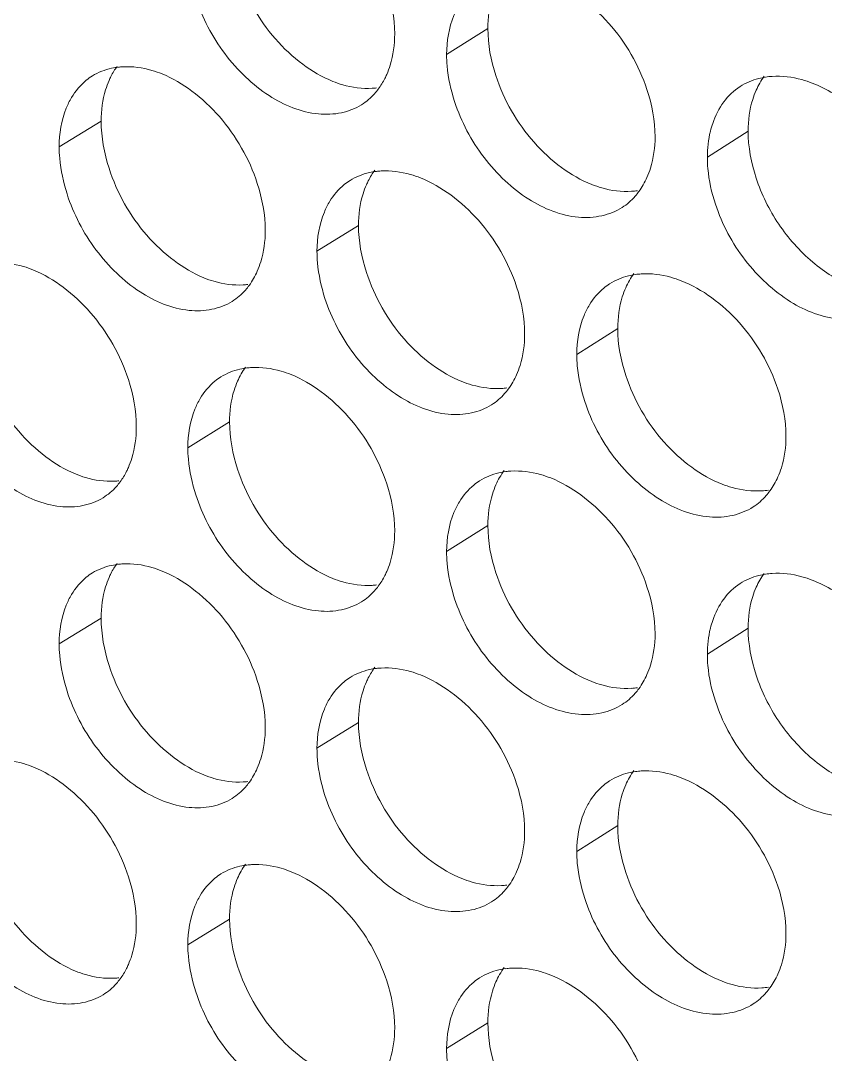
# Model space of a CAD drawing. Header units: millimetres. Extents: x 1177 to 4147, y 93 to 2194.
# Drawn here: x 2623.16 to 2635.9, y 717.55 to 733.92 of the extents above; entities that cross this region are included whole.
import ezdxf

# ---------------------------------------------------------------- set-up
doc = ezdxf.new("R2010")
doc.units = ezdxf.units.MM
doc.header["$LTSCALE"] = 0.1
doc.layers.get('0').update_dxf_attribs({"lineweight": 13})
doc.layers.add('标注', color=251, linetype='Continuous', lineweight=9)

# ---------------------------------------------------------------- blocks, each defined once
blk = doc.blocks.new('02')
for points, knots in [([(4627.348, 522.744), (4597.363, 531.299), (4553.55, 545.69), (4497.641, 568.487), (4458.71, 586.649), (4422.281, 606.068), (4388.51, 626.659), (4357.551, 648.334), (4338.416, 663.815), (4329.392, 671.722)], [0, 0, 0, 0, 0.278685, 0.411475, 0.539478, 0.662459, 0.780251, 0.892768, 1, 1, 1, 1]), ([(4626.906, 521.428), (4597.052, 529.945), (4553.424, 544.261), (4497.732, 566.923), (4458.929, 584.973), (4422.597, 604.269), (4388.892, 624.729), (4357.964, 646.263), (4338.829, 661.641), (4329.798, 669.496)], [0, 0, 0, 0, 0.278468, 0.411196, 0.539177, 0.662176, 0.780023, 0.892638, 1, 1, 1, 1]), ([(4628.518, 518.372), (4598.337, 526.935), (4554.235, 541.353), (4497.955, 564.22), (4458.766, 582.448), (4422.099, 601.945), (4388.114, 622.628), (4356.965, 644.402), (4337.717, 659.96), (4328.641, 667.907)], [0, 0, 0, 0, 0.278732, 0.411552, 0.539576, 0.662563, 0.780343, 0.892822, 1, 1, 1, 1]), ([(4328.202, 667.332), (4337.3, 659.316), (4356.601, 643.626), (4387.852, 621.677), (4421.956, 600.844), (4458.755, 581.215), (4498.091, 562.874), (4554.59, 539.876), (4598.873, 525.389), (4629.18, 516.79)], [0, 0, 0, 0, 0.107262, 0.219794, 0.337581, 0.460553, 0.588547, 0.721328, 1, 1, 1, 1])]:
    blk.add_open_spline(points, degree=3, knots=knots)
at = {"layer": '标注'}
for p, q in [((4527.071, 639.55), (4526.138, 638.963)), ((4518.32, 637.454), (4517.37, 636.874)), ((4518.32, 637.454), (4517.37, 636.874)), ((4532.96, 637.232), (4532.038, 636.64)), ((4524.143, 635.095), (4523.204, 634.51)), ((4524.143, 635.095), (4523.204, 634.51)), ((4530.01, 632.763), (4529.082, 632.173)), ((4530.01, 632.763), (4529.082, 632.173)), ((4521.226, 630.646), (4520.281, 630.064)), ((4527.071, 628.3), (4526.138, 627.713)), ((4518.32, 626.204), (4517.37, 625.624)), ((4532.96, 625.982), (4532.038, 625.39)), ((4524.143, 623.845), (4523.204, 623.26)), ((4530.01, 621.513), (4529.082, 620.923)), ((4521.226, 619.396), (4520.281, 618.814)), ((4527.071, 617.05), (4526.138, 616.463))]:
    blk.add_line(p, q, dxfattribs=at)
for centre, radius, start, end in [((4518.899, 637.016), 1.671, 93.1402, 96.3143), ((4518.899, 637.016), 1.671, 93.1402, 96.3143), ((4533.615, 636.753), 1.719, 93.732, 98.663), ((4524.353, 639.876), 1.681, 273.3584, 276.8634), ((4524.753, 634.635), 1.695, 93.382, 96.8256), ((4524.753, 634.635), 1.695, 93.382, 96.8256), ((4530.215, 637.561), 1.697, 273.5926, 278.0992), ((4530.65, 632.29), 1.711, 93.6161, 98.0527), ((4530.65, 632.29), 1.711, 93.6161, 98.0527), ((4521.439, 635.412), 1.666, 273.2354, 276.9082), ((4521.439, 635.412), 1.666, 273.2354, 276.9082), ((4521.82, 630.201), 1.68, 93.2591, 96.8777), ((4527.279, 633.09), 1.689, 273.4759, 277.4824), ((4527.279, 633.09), 1.689, 273.4759, 277.4824), ((4527.696, 627.834), 1.703, 93.4995, 97.4403), ((4518.536, 630.961), 1.657, 273.1165, 276.3409), ((4533.162, 630.789), 1.705, 273.7086, 278.7138), ((4533.162, 630.789), 1.705, 273.7086, 278.7138), ((4518.899, 625.766), 1.671, 93.1402, 96.3143), ((4533.615, 625.503), 1.719, 93.732, 98.663), ((4524.353, 628.626), 1.681, 273.3584, 276.8634), ((4524.753, 623.385), 1.695, 93.382, 96.8256), ((4530.215, 626.311), 1.697, 273.5926, 278.0992), ((4530.65, 621.04), 1.711, 93.6161, 98.0527), ((4521.439, 624.162), 1.666, 273.2354, 276.9082), ((4521.82, 618.951), 1.68, 93.2591, 96.8777), ((4527.279, 621.84), 1.689, 273.4759, 277.4824), ((4527.696, 616.584), 1.703, 93.4995, 97.4403), ((4518.536, 619.711), 1.657, 273.1165, 276.3409), ((4533.162, 619.539), 1.705, 273.7086, 278.7138)]:
    blk.add_arc(centre, radius, start, end, dxfattribs=at)
for points, knots in [([(4524.963, 639.431), (4524.963, 639.791), (4524.785, 640.73), (4524.159, 641.822), (4523.334, 642.591), (4522.86, 642.871), (4522.619, 642.968)], [0, 0, 0, 0, 0.243126, 0.633835, 0.824352, 1, 1, 1, 1]), ([(4521.226, 641.896), (4521.226, 641.536), (4521.402, 640.597), (4522.024, 639.504), (4522.845, 638.733), (4523.318, 638.453), (4523.559, 638.356)], [0, 0, 0, 0, 0.243429, 0.634245, 0.824571, 1, 1, 1, 1]), ([(4530.855, 637.103), (4530.855, 637.463), (4530.675, 638.402), (4530.044, 639.491), (4529.212, 640.255), (4528.736, 640.533), (4528.493, 640.629)], [0, 0, 0, 0, 0.242804, 0.633144, 0.823843, 1, 1, 1, 1]), ([(4527.253, 640.473), (4527.223, 640.404), (4527.113, 640.109), (4527.071, 639.79), (4527.071, 639.55)], [0, 0, 0, 0, 0.236551, 1, 1, 1, 1]), ([(4520.461, 640.247), (4520.608, 639.795), (4520.943, 639.149), (4521.57, 638.447), (4522.239, 637.908), (4523.008, 637.586), (4523.752, 637.616), (4524.075, 637.741), (4524.214, 637.827)], [0, 0, 0, 0, 0.284212, 0.425524, 0.560563, 0.797774, 0.901979, 1, 1, 1, 1]), ([(4526.427, 640.091), (4526.379, 640.013), (4526.203, 639.663), (4526.138, 639.263), (4526.138, 638.963)], [0, 0, 0, 0, 0.233654, 1, 1, 1, 1]), ([(4524.782, 638.51), (4524.812, 638.578), (4524.921, 638.873), (4524.963, 639.191), (4524.963, 639.431)], [0, 0, 0, 0, 0.236494, 1, 1, 1, 1]), ([(4527.071, 639.55), (4527.071, 639.19), (4527.249, 638.252), (4527.876, 637.16), (4528.704, 636.395), (4529.179, 636.117), (4529.422, 636.021)], [0, 0, 0, 0, 0.243106, 0.633556, 0.824063, 1, 1, 1, 1]), ([(4526.138, 638.963), (4526.138, 638.877), (4526.155, 638.516), (4526.234, 638.159), (4526.319, 637.897)], [0, 0, 0, 0, 0.239426, 1, 1, 1, 1]), ([(4518.684, 638.7), (4518.63, 638.625), (4518.565, 638.518), (4518.512, 638.405), (4518.499, 638.376)], [0, 0, 0, 0, 0.744038, 1, 1, 1, 1]), ([(4518.684, 638.7), (4518.63, 638.625), (4518.565, 638.518), (4518.512, 638.405), (4518.499, 638.376)], [0, 0, 0, 0, 0.744038, 1, 1, 1, 1]), ([(4519.698, 638.523), (4519.624, 638.553), (4519.338, 638.654), (4519.03, 638.697), (4518.807, 638.685)], [0, 0, 0, 0, 0.265596, 1, 1, 1, 1]), ([(4519.698, 638.523), (4519.624, 638.553), (4519.338, 638.654), (4519.03, 638.697), (4518.807, 638.685)], [0, 0, 0, 0, 0.265596, 1, 1, 1, 1]), ([(4518.122, 638.48), (4518.074, 638.45), (4517.887, 638.318), (4517.737, 638.137), (4517.649, 637.988)], [0, 0, 0, 0, 0.245477, 1, 1, 1, 1]), ([(4518.122, 638.48), (4518.074, 638.45), (4517.887, 638.318), (4517.737, 638.137), (4517.649, 637.988)], [0, 0, 0, 0, 0.245477, 1, 1, 1, 1]), ([(4518.715, 638.677), (4518.662, 638.671), (4518.455, 638.638), (4518.255, 638.561), (4518.122, 638.48)], [0, 0, 0, 0, 0.257038, 1, 1, 1, 1]), ([(4518.715, 638.677), (4518.662, 638.671), (4518.455, 638.638), (4518.255, 638.561), (4518.122, 638.48)], [0, 0, 0, 0, 0.257038, 1, 1, 1, 1]), ([(4522.034, 634.98), (4522.034, 635.341), (4521.856, 636.28), (4521.233, 637.373), (4520.411, 638.144), (4519.939, 638.425), (4519.698, 638.523)], [0, 0, 0, 0, 0.243289, 0.634182, 0.824608, 1, 1, 1, 1]), ([(4522.034, 634.98), (4522.034, 635.341), (4521.856, 636.28), (4521.233, 637.373), (4520.411, 638.144), (4519.939, 638.425), (4519.698, 638.523)], [0, 0, 0, 0, 0.243289, 0.634182, 0.824608, 1, 1, 1, 1]), ([(4524.591, 638.179), (4524.647, 638.255), (4524.714, 638.364), (4524.769, 638.48), (4524.782, 638.51)], [0, 0, 0, 0, 0.744156, 1, 1, 1, 1]), ([(4534.41, 638.317), (4534.334, 638.347), (4534.042, 638.444), (4533.729, 638.483), (4533.503, 638.468)], [0, 0, 0, 0, 0.264829, 1, 1, 1, 1]), ([(4518.499, 638.376), (4518.469, 638.308), (4518.361, 638.012), (4518.32, 637.694), (4518.32, 637.454)], [0, 0, 0, 0, 0.236109, 1, 1, 1, 1]), ([(4518.499, 638.376), (4518.469, 638.308), (4518.361, 638.012), (4518.32, 637.694), (4518.32, 637.454)], [0, 0, 0, 0, 0.236109, 1, 1, 1, 1]), ([(4523.559, 638.356), (4523.633, 638.326), (4523.92, 638.227), (4524.229, 638.185), (4524.452, 638.198)], [0, 0, 0, 0, 0.265204, 1, 1, 1, 1]), ([(4532.78, 638.24), (4532.637, 638.148), (4532.377, 637.897), (4532.218, 637.577), (4532.159, 637.405)], [0, 0, 0, 0, 0.484049, 1, 1, 1, 1]), ([(4533.356, 638.452), (4533.304, 638.444), (4533.102, 638.404), (4532.909, 638.322), (4532.78, 638.24)], [0, 0, 0, 0, 0.256287, 1, 1, 1, 1]), ([(4536.79, 634.802), (4536.79, 635.162), (4536.645, 635.91), (4536.137, 636.935), (4535.377, 637.783), (4534.741, 638.189), (4534.41, 638.317)], [0, 0, 0, 0, 0.242263, 0.502569, 0.761592, 1, 1, 1, 1]), ([(4517.649, 637.988), (4517.603, 637.911), (4517.433, 637.564), (4517.37, 637.17), (4517.37, 636.874)], [0, 0, 0, 0, 0.233202, 1, 1, 1, 1]), ([(4517.649, 637.988), (4517.603, 637.911), (4517.433, 637.564), (4517.37, 637.17), (4517.37, 636.874)], [0, 0, 0, 0, 0.233202, 1, 1, 1, 1]), ([(4524.214, 637.827), (4524.323, 637.895), (4524.456, 638.01), (4524.565, 638.144), (4524.591, 638.179)], [0, 0, 0, 0, 0.745099, 1, 1, 1, 1]), ([(4533.143, 638.155), (4533.113, 638.087), (4533.003, 637.791), (4532.96, 637.472), (4532.96, 637.232)], [0, 0, 0, 0, 0.236846, 1, 1, 1, 1]), ([(4526.319, 637.897), (4526.467, 637.445), (4526.807, 636.798), (4527.441, 636.099), (4528.118, 635.562), (4528.895, 635.246), (4529.645, 635.284), (4529.97, 635.413), (4530.11, 635.502)], [0, 0, 0, 0, 0.283418, 0.424493, 0.559431, 0.79692, 0.901513, 1, 1, 1, 1]), ([(4518.32, 637.454), (4518.32, 637.094), (4518.495, 636.155), (4519.114, 635.06), (4519.933, 634.288), (4520.403, 634.007), (4520.644, 633.909)], [0, 0, 0, 0, 0.243591, 0.634592, 0.824826, 1, 1, 1, 1]), ([(4518.32, 637.454), (4518.32, 637.094), (4518.495, 636.155), (4519.114, 635.06), (4519.933, 634.288), (4520.403, 634.007), (4520.644, 633.909)], [0, 0, 0, 0, 0.243591, 0.634592, 0.824826, 1, 1, 1, 1]), ([(4532.159, 637.405), (4532.139, 637.347), (4532.066, 637.098), (4532.038, 636.837), (4532.038, 636.64)], [0, 0, 0, 0, 0.239111, 1, 1, 1, 1]), ([(4530.672, 636.181), (4530.702, 636.249), (4530.812, 636.544), (4530.855, 636.863), (4530.855, 637.103)], [0, 0, 0, 0, 0.236789, 1, 1, 1, 1]), ([(4532.96, 637.232), (4532.96, 636.872), (4533.104, 636.124), (4533.608, 635.098), (4534.364, 634.248), (4534.999, 633.842), (4535.328, 633.714)], [0, 0, 0, 0, 0.242567, 0.503029, 0.761892, 1, 1, 1, 1]), ([(4517.37, 636.874), (4517.37, 636.787), (4517.387, 636.426), (4517.465, 636.069), (4517.549, 635.807)], [0, 0, 0, 0, 0.23931, 1, 1, 1, 1]), ([(4517.37, 636.874), (4517.37, 636.787), (4517.387, 636.426), (4517.465, 636.069), (4517.549, 635.807)], [0, 0, 0, 0, 0.23931, 1, 1, 1, 1]), ([(4532.038, 636.64), (4532.038, 636.554), (4532.055, 636.193), (4532.135, 635.836), (4532.221, 635.576)], [0, 0, 0, 0, 0.239506, 1, 1, 1, 1]), ([(4524.514, 636.347), (4524.458, 636.271), (4524.391, 636.162), (4524.337, 636.046), (4524.324, 636.017)], [0, 0, 0, 0, 0.744132, 1, 1, 1, 1]), ([(4524.514, 636.347), (4524.458, 636.271), (4524.391, 636.162), (4524.337, 636.046), (4524.324, 636.017)], [0, 0, 0, 0, 0.744132, 1, 1, 1, 1]), ([(4523.953, 636.113), (4523.907, 636.084), (4523.727, 635.956), (4523.581, 635.783), (4523.494, 635.641)], [0, 0, 0, 0, 0.245938, 1, 1, 1, 1]), ([(4523.953, 636.113), (4523.907, 636.084), (4523.727, 635.956), (4523.581, 635.783), (4523.494, 635.641)], [0, 0, 0, 0, 0.245938, 1, 1, 1, 1]), ([(4524.551, 636.318), (4524.497, 636.312), (4524.288, 636.276), (4524.086, 636.197), (4523.953, 636.113)], [0, 0, 0, 0, 0.256955, 1, 1, 1, 1]), ([(4524.551, 636.318), (4524.497, 636.312), (4524.288, 636.276), (4524.086, 636.197), (4523.953, 636.113)], [0, 0, 0, 0, 0.256955, 1, 1, 1, 1]), ([(4525.55, 636.17), (4525.475, 636.2), (4525.187, 636.299), (4524.876, 636.341), (4524.653, 636.327)], [0, 0, 0, 0, 0.265285, 1, 1, 1, 1]), ([(4525.55, 636.17), (4525.475, 636.2), (4525.187, 636.299), (4524.876, 636.341), (4524.653, 636.327)], [0, 0, 0, 0, 0.265285, 1, 1, 1, 1]), ([(4527.903, 632.638), (4527.903, 632.999), (4527.725, 633.938), (4527.096, 635.028), (4526.268, 635.795), (4525.793, 636.073), (4525.55, 636.17)], [0, 0, 0, 0, 0.242965, 0.633489, 0.824097, 1, 1, 1, 1]), ([(4527.903, 632.638), (4527.903, 632.999), (4527.725, 633.938), (4527.096, 635.028), (4526.268, 635.795), (4525.793, 636.073), (4525.55, 636.17)], [0, 0, 0, 0, 0.242965, 0.633489, 0.824097, 1, 1, 1, 1]), ([(4524.324, 636.017), (4524.294, 635.949), (4524.185, 635.653), (4524.143, 635.335), (4524.143, 635.095)], [0, 0, 0, 0, 0.236404, 1, 1, 1, 1]), ([(4524.324, 636.017), (4524.294, 635.949), (4524.185, 635.653), (4524.143, 635.335), (4524.143, 635.095)], [0, 0, 0, 0, 0.236404, 1, 1, 1, 1]), ([(4529.422, 636.021), (4529.497, 635.992), (4529.786, 635.893), (4530.097, 635.853), (4530.321, 635.868)], [0, 0, 0, 0, 0.264899, 1, 1, 1, 1]), ([(4517.549, 635.807), (4517.695, 635.356), (4518.028, 634.71), (4518.651, 634.007), (4519.316, 633.466), (4520.081, 633.141), (4520.822, 633.167), (4521.144, 633.29), (4521.283, 633.376)], [0, 0, 0, 0, 0.284613, 0.426043, 0.561135, 0.798206, 0.902216, 1, 1, 1, 1]), ([(4517.549, 635.807), (4517.695, 635.356), (4518.028, 634.71), (4518.651, 634.007), (4519.316, 633.466), (4520.081, 633.141), (4520.822, 633.167), (4521.144, 633.29), (4521.283, 633.376)], [0, 0, 0, 0, 0.284613, 0.426043, 0.561135, 0.798206, 0.902216, 1, 1, 1, 1]), ([(4530.11, 635.502), (4530.219, 635.571), (4530.353, 635.688), (4530.461, 635.824), (4530.488, 635.86)], [0, 0, 0, 0, 0.745196, 1, 1, 1, 1]), ([(4523.494, 635.641), (4523.447, 635.563), (4523.27, 635.212), (4523.204, 634.81), (4523.204, 634.51)], [0, 0, 0, 0, 0.233396, 1, 1, 1, 1]), ([(4523.494, 635.641), (4523.447, 635.563), (4523.27, 635.212), (4523.204, 634.81), (4523.204, 634.51)], [0, 0, 0, 0, 0.233396, 1, 1, 1, 1]), ([(4532.221, 635.576), (4532.37, 635.122), (4532.714, 634.474), (4533.356, 633.777), (4534.041, 633.243), (4534.827, 632.934), (4535.582, 632.98), (4535.909, 633.113), (4536.049, 633.204)], [0, 0, 0, 0, 0.282632, 0.423473, 0.558313, 0.796079, 0.901055, 1, 1, 1, 1]), ([(4521.853, 634.06), (4521.883, 634.128), (4521.992, 634.423), (4522.034, 634.741), (4522.034, 634.98)], [0, 0, 0, 0, 0.236346, 1, 1, 1, 1]), ([(4521.853, 634.06), (4521.883, 634.128), (4521.992, 634.423), (4522.034, 634.741), (4522.034, 634.98)], [0, 0, 0, 0, 0.236346, 1, 1, 1, 1]), ([(4524.143, 635.095), (4524.143, 634.734), (4524.32, 633.796), (4524.944, 632.704), (4525.769, 631.936), (4526.243, 631.657), (4526.485, 631.56)], [0, 0, 0, 0, 0.243267, 0.6339, 0.824316, 1, 1, 1, 1]), ([(4524.143, 635.095), (4524.143, 634.734), (4524.32, 633.796), (4524.944, 632.704), (4525.769, 631.936), (4526.243, 631.657), (4526.485, 631.56)], [0, 0, 0, 0, 0.243267, 0.6339, 0.824316, 1, 1, 1, 1]), ([(4523.204, 634.51), (4523.204, 634.423), (4523.221, 634.062), (4523.3, 633.705), (4523.385, 633.444)], [0, 0, 0, 0, 0.239387, 1, 1, 1, 1]), ([(4523.204, 634.51), (4523.204, 634.423), (4523.221, 634.062), (4523.3, 633.705), (4523.385, 633.444)], [0, 0, 0, 0, 0.239387, 1, 1, 1, 1]), ([(4516.789, 634.085), (4516.715, 634.115), (4516.43, 634.216), (4516.123, 634.26), (4515.901, 634.249)], [0, 0, 0, 0, 0.265755, 1, 1, 1, 1]), ([(4519.116, 630.537), (4519.116, 630.898), (4518.939, 631.837), (4518.318, 632.931), (4517.499, 633.704), (4517.029, 633.987), (4516.789, 634.085)], [0, 0, 0, 0, 0.243452, 0.63453, 0.824864, 1, 1, 1, 1]), ([(4531.446, 633.844), (4531.37, 633.874), (4531.079, 633.972), (4530.767, 634.012), (4530.542, 633.998)], [0, 0, 0, 0, 0.264979, 1, 1, 1, 1]), ([(4531.446, 633.844), (4531.37, 633.874), (4531.079, 633.972), (4530.767, 634.012), (4530.542, 633.998)], [0, 0, 0, 0, 0.264979, 1, 1, 1, 1]), ([(4520.644, 633.909), (4520.718, 633.879), (4521.004, 633.779), (4521.311, 633.736), (4521.533, 633.749)], [0, 0, 0, 0, 0.265359, 1, 1, 1, 1]), ([(4520.644, 633.909), (4520.718, 633.879), (4521.004, 633.779), (4521.311, 633.736), (4521.533, 633.749)], [0, 0, 0, 0, 0.265359, 1, 1, 1, 1]), ([(4529.827, 633.774), (4529.781, 633.745), (4529.602, 633.615), (4529.457, 633.441), (4529.37, 633.298)], [0, 0, 0, 0, 0.246085, 1, 1, 1, 1]), ([(4529.827, 633.774), (4529.781, 633.745), (4529.602, 633.615), (4529.457, 633.441), (4529.37, 633.298)], [0, 0, 0, 0, 0.246085, 1, 1, 1, 1]), ([(4530.41, 633.984), (4530.357, 633.977), (4530.153, 633.938), (4529.957, 633.857), (4529.827, 633.774)], [0, 0, 0, 0, 0.256503, 1, 1, 1, 1]), ([(4530.41, 633.984), (4530.357, 633.977), (4530.153, 633.938), (4529.957, 633.857), (4529.827, 633.774)], [0, 0, 0, 0, 0.256503, 1, 1, 1, 1]), ([(4533.817, 630.324), (4533.817, 630.684), (4533.637, 631.623), (4533.002, 632.711), (4532.168, 633.473), (4531.69, 633.749), (4531.446, 633.844)], [0, 0, 0, 0, 0.242644, 0.632801, 0.82359, 1, 1, 1, 1]), ([(4533.817, 630.324), (4533.817, 630.684), (4533.637, 631.623), (4533.002, 632.711), (4532.168, 633.473), (4531.69, 633.749), (4531.446, 633.844)], [0, 0, 0, 0, 0.242644, 0.632801, 0.82359, 1, 1, 1, 1]), ([(4521.283, 633.376), (4521.395, 633.445), (4521.532, 633.563), (4521.643, 633.701), (4521.669, 633.738)], [0, 0, 0, 0, 0.744745, 1, 1, 1, 1]), ([(4521.283, 633.376), (4521.395, 633.445), (4521.532, 633.563), (4521.643, 633.701), (4521.669, 633.738)], [0, 0, 0, 0, 0.744745, 1, 1, 1, 1]), ([(4530.192, 633.685), (4530.162, 633.617), (4530.052, 633.322), (4530.01, 633.003), (4530.01, 632.763)], [0, 0, 0, 0, 0.236699, 1, 1, 1, 1]), ([(4530.192, 633.685), (4530.162, 633.617), (4530.052, 633.322), (4530.01, 633.003), (4530.01, 632.763)], [0, 0, 0, 0, 0.236699, 1, 1, 1, 1]), ([(4523.385, 633.444), (4523.532, 632.991), (4523.869, 632.345), (4524.5, 631.645), (4525.173, 631.107), (4525.946, 630.787), (4526.693, 630.821), (4527.017, 630.948), (4527.156, 631.036)], [0, 0, 0, 0, 0.283814, 0.425007, 0.559995, 0.797345, 0.901745, 1, 1, 1, 1]), ([(4523.385, 633.444), (4523.532, 632.991), (4523.869, 632.345), (4524.5, 631.645), (4525.173, 631.107), (4525.946, 630.787), (4526.693, 630.821), (4527.017, 630.948), (4527.156, 631.036)], [0, 0, 0, 0, 0.283814, 0.425007, 0.559995, 0.797345, 0.901745, 1, 1, 1, 1]), ([(4529.37, 633.298), (4529.323, 633.221), (4529.148, 632.871), (4529.082, 632.472), (4529.082, 632.173)], [0, 0, 0, 0, 0.23391, 1, 1, 1, 1]), ([(4529.37, 633.298), (4529.323, 633.221), (4529.148, 632.871), (4529.082, 632.472), (4529.082, 632.173)], [0, 0, 0, 0, 0.23391, 1, 1, 1, 1]), ([(4515.425, 633.02), (4515.425, 632.659), (4515.6, 631.72), (4516.216, 630.624), (4517.032, 629.85), (4517.5, 629.567), (4517.74, 629.469)], [0, 0, 0, 0, 0.243755, 0.63494, 0.825083, 1, 1, 1, 1]), ([(4527.721, 631.717), (4527.752, 631.785), (4527.861, 632.08), (4527.903, 632.398), (4527.903, 632.638)], [0, 0, 0, 0, 0.236641, 1, 1, 1, 1]), ([(4527.721, 631.717), (4527.752, 631.785), (4527.861, 632.08), (4527.903, 632.398), (4527.903, 632.638)], [0, 0, 0, 0, 0.236641, 1, 1, 1, 1]), ([(4530.01, 632.763), (4530.01, 632.402), (4530.189, 631.464), (4530.818, 630.374), (4531.649, 629.611), (4532.126, 629.334), (4532.37, 629.239)], [0, 0, 0, 0, 0.242946, 0.633213, 0.82381, 1, 1, 1, 1]), ([(4530.01, 632.763), (4530.01, 632.402), (4530.189, 631.464), (4530.818, 630.374), (4531.649, 629.611), (4532.126, 629.334), (4532.37, 629.239)], [0, 0, 0, 0, 0.242946, 0.633213, 0.82381, 1, 1, 1, 1]), ([(4529.082, 632.173), (4529.082, 632.087), (4529.1, 631.726), (4529.179, 631.369), (4529.265, 631.108)], [0, 0, 0, 0, 0.239466, 1, 1, 1, 1]), ([(4529.082, 632.173), (4529.082, 632.087), (4529.1, 631.726), (4529.179, 631.369), (4529.265, 631.108)], [0, 0, 0, 0, 0.239466, 1, 1, 1, 1]), ([(4521.032, 631.668), (4520.984, 631.639), (4520.798, 631.506), (4520.648, 631.325), (4520.56, 631.177)], [0, 0, 0, 0, 0.245581, 1, 1, 1, 1]), ([(4521.619, 631.868), (4521.566, 631.862), (4521.361, 631.827), (4521.163, 631.749), (4521.032, 631.668)], [0, 0, 0, 0, 0.256832, 1, 1, 1, 1]), ([(4522.619, 631.718), (4522.544, 631.748), (4522.257, 631.848), (4521.947, 631.89), (4521.724, 631.878)], [0, 0, 0, 0, 0.26544, 1, 1, 1, 1]), ([(4524.963, 628.181), (4524.963, 628.541), (4524.785, 629.48), (4524.159, 630.572), (4523.334, 631.341), (4522.86, 631.621), (4522.619, 631.718)], [0, 0, 0, 0, 0.243126, 0.633835, 0.824352, 1, 1, 1, 1]), ([(4521.406, 631.568), (4521.376, 631.5), (4521.267, 631.204), (4521.226, 630.886), (4521.226, 630.646)], [0, 0, 0, 0, 0.236256, 1, 1, 1, 1]), ([(4526.485, 631.56), (4526.56, 631.531), (4526.848, 631.432), (4527.158, 631.391), (4527.381, 631.404)], [0, 0, 0, 0, 0.265051, 1, 1, 1, 1]), ([(4526.485, 631.56), (4526.56, 631.531), (4526.848, 631.432), (4527.158, 631.391), (4527.381, 631.404)], [0, 0, 0, 0, 0.265051, 1, 1, 1, 1]), ([(4514.648, 631.374), (4514.793, 630.923), (4515.124, 630.277), (4515.744, 629.574), (4516.404, 629.032), (4517.165, 628.703), (4517.903, 628.725), (4518.224, 628.846), (4518.362, 628.931)], [0, 0, 0, 0, 0.285015, 0.426566, 0.56171, 0.798641, 0.902454, 1, 1, 1, 1]), ([(4527.156, 631.036), (4527.265, 631.105), (4527.399, 631.22), (4527.507, 631.355), (4527.534, 631.391)], [0, 0, 0, 0, 0.745148, 1, 1, 1, 1]), ([(4527.156, 631.036), (4527.265, 631.105), (4527.399, 631.22), (4527.507, 631.355), (4527.534, 631.391)], [0, 0, 0, 0, 0.745148, 1, 1, 1, 1]), ([(4520.56, 631.177), (4520.514, 631.099), (4520.344, 630.752), (4520.281, 630.359), (4520.281, 630.064)], [0, 0, 0, 0, 0.233434, 1, 1, 1, 1]), ([(4529.265, 631.108), (4529.413, 630.655), (4529.755, 630.008), (4530.393, 629.309), (4531.074, 628.774), (4531.856, 628.461), (4532.608, 628.503), (4532.934, 628.634), (4533.074, 628.724)], [0, 0, 0, 0, 0.283024, 0.423982, 0.55887, 0.796498, 0.901283, 1, 1, 1, 1]), ([(4529.265, 631.108), (4529.413, 630.655), (4529.755, 630.008), (4530.393, 629.309), (4531.074, 628.774), (4531.856, 628.461), (4532.608, 628.503), (4532.934, 628.634), (4533.074, 628.724)], [0, 0, 0, 0, 0.283024, 0.423982, 0.55887, 0.796498, 0.901283, 1, 1, 1, 1]), ([(4518.936, 629.616), (4518.965, 629.684), (4519.074, 629.979), (4519.116, 630.297), (4519.116, 630.537)], [0, 0, 0, 0, 0.236199, 1, 1, 1, 1]), ([(4521.226, 630.646), (4521.226, 630.286), (4521.402, 629.347), (4522.024, 628.254), (4522.845, 627.483), (4523.318, 627.203), (4523.559, 627.106)], [0, 0, 0, 0, 0.243429, 0.634245, 0.824571, 1, 1, 1, 1]), ([(4533.633, 629.401), (4533.664, 629.47), (4533.774, 629.765), (4533.817, 630.084), (4533.817, 630.324)], [0, 0, 0, 0, 0.236936, 1, 1, 1, 1]), ([(4533.633, 629.401), (4533.664, 629.47), (4533.774, 629.765), (4533.817, 630.084), (4533.817, 630.324)], [0, 0, 0, 0, 0.236936, 1, 1, 1, 1]), ([(4520.281, 630.064), (4520.281, 629.977), (4520.299, 629.616), (4520.377, 629.259), (4520.461, 628.997)], [0, 0, 0, 0, 0.239348, 1, 1, 1, 1]), ([(4518.75, 629.291), (4518.805, 629.366), (4518.87, 629.474), (4518.923, 629.587), (4518.936, 629.616)], [0, 0, 0, 0, 0.744058, 1, 1, 1, 1]), ([(4517.74, 629.469), (4517.814, 629.438), (4518.098, 629.338), (4518.405, 629.294), (4518.626, 629.307)], [0, 0, 0, 0, 0.265516, 1, 1, 1, 1]), ([(4527.475, 629.523), (4527.422, 629.516), (4527.215, 629.479), (4527.016, 629.398), (4526.884, 629.315)], [0, 0, 0, 0, 0.256726, 1, 1, 1, 1]), ([(4528.493, 629.379), (4528.417, 629.409), (4528.127, 629.507), (4527.816, 629.548), (4527.592, 629.534)], [0, 0, 0, 0, 0.265131, 1, 1, 1, 1]), ([(4530.855, 625.853), (4530.855, 626.213), (4530.675, 627.152), (4530.044, 628.241), (4529.212, 629.005), (4528.736, 629.283), (4528.493, 629.379)], [0, 0, 0, 0, 0.242804, 0.633144, 0.823843, 1, 1, 1, 1]), ([(4518.362, 628.931), (4518.475, 629), (4518.612, 629.117), (4518.723, 629.255), (4518.75, 629.291)], [0, 0, 0, 0, 0.744664, 1, 1, 1, 1]), ([(4526.884, 629.315), (4526.838, 629.286), (4526.659, 629.157), (4526.513, 628.983), (4526.427, 628.841)], [0, 0, 0, 0, 0.246012, 1, 1, 1, 1]), ([(4527.253, 629.223), (4527.223, 629.154), (4527.113, 628.859), (4527.071, 628.54), (4527.071, 628.3)], [0, 0, 0, 0, 0.236551, 1, 1, 1, 1]), ([(4532.37, 629.239), (4532.445, 629.21), (4532.736, 629.112), (4533.048, 629.073), (4533.272, 629.088)], [0, 0, 0, 0, 0.264749, 1, 1, 1, 1]), ([(4532.37, 629.239), (4532.445, 629.21), (4532.736, 629.112), (4533.048, 629.073), (4533.272, 629.088)], [0, 0, 0, 0, 0.264749, 1, 1, 1, 1]), ([(4520.461, 628.997), (4520.608, 628.545), (4520.943, 627.899), (4521.57, 627.197), (4522.239, 626.658), (4523.008, 626.336), (4523.752, 626.366), (4524.075, 626.491), (4524.214, 626.577)], [0, 0, 0, 0, 0.284212, 0.425524, 0.560563, 0.797774, 0.901979, 1, 1, 1, 1]), ([(4533.074, 628.724), (4533.184, 628.795), (4533.317, 628.913), (4533.426, 629.05), (4533.452, 629.086)], [0, 0, 0, 0, 0.745243, 1, 1, 1, 1]), ([(4533.074, 628.724), (4533.184, 628.795), (4533.317, 628.913), (4533.426, 629.05), (4533.452, 629.086)], [0, 0, 0, 0, 0.745243, 1, 1, 1, 1]), ([(4526.427, 628.841), (4526.379, 628.763), (4526.203, 628.413), (4526.138, 628.013), (4526.138, 627.713)], [0, 0, 0, 0, 0.233654, 1, 1, 1, 1]), ([(4524.782, 627.26), (4524.812, 627.328), (4524.921, 627.623), (4524.963, 627.941), (4524.963, 628.181)], [0, 0, 0, 0, 0.236494, 1, 1, 1, 1]), ([(4527.071, 628.3), (4527.071, 627.94), (4527.249, 627.002), (4527.876, 625.91), (4528.704, 625.145), (4529.179, 624.867), (4529.422, 624.771)], [0, 0, 0, 0, 0.243106, 0.633556, 0.824063, 1, 1, 1, 1]), ([(4526.138, 627.713), (4526.138, 627.627), (4526.155, 627.266), (4526.234, 626.909), (4526.319, 626.647)], [0, 0, 0, 0, 0.239426, 1, 1, 1, 1]), ([(4518.122, 627.23), (4518.074, 627.2), (4517.887, 627.068), (4517.737, 626.887), (4517.649, 626.738)], [0, 0, 0, 0, 0.245477, 1, 1, 1, 1]), ([(4518.715, 627.427), (4518.662, 627.421), (4518.455, 627.388), (4518.255, 627.311), (4518.122, 627.23)], [0, 0, 0, 0, 0.257038, 1, 1, 1, 1]), ([(4518.684, 627.45), (4518.63, 627.375), (4518.565, 627.268), (4518.512, 627.155), (4518.499, 627.126)], [0, 0, 0, 0, 0.744038, 1, 1, 1, 1]), ([(4519.698, 627.273), (4519.624, 627.303), (4519.338, 627.404), (4519.03, 627.447), (4518.807, 627.435)], [0, 0, 0, 0, 0.265596, 1, 1, 1, 1]), ([(4522.034, 623.73), (4522.034, 624.091), (4521.856, 625.03), (4521.233, 626.123), (4520.411, 626.894), (4519.939, 627.175), (4519.698, 627.273)], [0, 0, 0, 0, 0.243289, 0.634182, 0.824608, 1, 1, 1, 1]), ([(4524.591, 626.929), (4524.647, 627.005), (4524.714, 627.114), (4524.769, 627.23), (4524.782, 627.26)], [0, 0, 0, 0, 0.744156, 1, 1, 1, 1]), ([(4534.41, 627.067), (4534.334, 627.097), (4534.042, 627.194), (4533.729, 627.233), (4533.503, 627.218)], [0, 0, 0, 0, 0.264829, 1, 1, 1, 1]), ([(4518.499, 627.126), (4518.469, 627.058), (4518.361, 626.762), (4518.32, 626.444), (4518.32, 626.204)], [0, 0, 0, 0, 0.236109, 1, 1, 1, 1]), ([(4523.559, 627.106), (4523.633, 627.076), (4523.92, 626.977), (4524.229, 626.935), (4524.452, 626.948)], [0, 0, 0, 0, 0.265204, 1, 1, 1, 1]), ([(4532.78, 626.99), (4532.637, 626.898), (4532.377, 626.647), (4532.218, 626.327), (4532.159, 626.155)], [0, 0, 0, 0, 0.484049, 1, 1, 1, 1]), ([(4533.356, 627.202), (4533.304, 627.194), (4533.102, 627.154), (4532.909, 627.072), (4532.78, 626.99)], [0, 0, 0, 0, 0.256287, 1, 1, 1, 1]), ([(4536.79, 623.552), (4536.79, 623.912), (4536.645, 624.66), (4536.137, 625.685), (4535.377, 626.533), (4534.741, 626.939), (4534.41, 627.067)], [0, 0, 0, 0, 0.242263, 0.502569, 0.761592, 1, 1, 1, 1]), ([(4524.214, 626.577), (4524.323, 626.645), (4524.456, 626.76), (4524.565, 626.894), (4524.591, 626.929)], [0, 0, 0, 0, 0.745099, 1, 1, 1, 1]), ([(4533.143, 626.905), (4533.113, 626.837), (4533.003, 626.541), (4532.96, 626.222), (4532.96, 625.982)], [0, 0, 0, 0, 0.236846, 1, 1, 1, 1]), ([(4517.649, 626.738), (4517.603, 626.661), (4517.433, 626.314), (4517.37, 625.92), (4517.37, 625.624)], [0, 0, 0, 0, 0.233202, 1, 1, 1, 1]), ([(4526.319, 626.647), (4526.467, 626.195), (4526.807, 625.548), (4527.441, 624.849), (4528.118, 624.312), (4528.895, 623.996), (4529.645, 624.034), (4529.97, 624.163), (4530.11, 624.252)], [0, 0, 0, 0, 0.283418, 0.424493, 0.559431, 0.79692, 0.901513, 1, 1, 1, 1]), ([(4518.32, 626.204), (4518.32, 625.844), (4518.495, 624.905), (4519.114, 623.81), (4519.933, 623.038), (4520.403, 622.757), (4520.644, 622.659)], [0, 0, 0, 0, 0.243591, 0.634592, 0.824826, 1, 1, 1, 1]), ([(4532.159, 626.155), (4532.139, 626.097), (4532.066, 625.848), (4532.038, 625.587), (4532.038, 625.39)], [0, 0, 0, 0, 0.239111, 1, 1, 1, 1]), ([(4530.672, 624.931), (4530.702, 624.999), (4530.812, 625.294), (4530.855, 625.613), (4530.855, 625.853)], [0, 0, 0, 0, 0.236789, 1, 1, 1, 1]), ([(4532.96, 625.982), (4532.96, 625.622), (4533.104, 624.874), (4533.608, 623.848), (4534.364, 622.998), (4534.999, 622.592), (4535.328, 622.464)], [0, 0, 0, 0, 0.242567, 0.503029, 0.761892, 1, 1, 1, 1]), ([(4517.37, 625.624), (4517.37, 625.537), (4517.387, 625.176), (4517.465, 624.819), (4517.549, 624.557)], [0, 0, 0, 0, 0.23931, 1, 1, 1, 1]), ([(4532.038, 625.39), (4532.038, 625.304), (4532.055, 624.943), (4532.135, 624.586), (4532.221, 624.326)], [0, 0, 0, 0, 0.239506, 1, 1, 1, 1]), ([(4524.551, 625.068), (4524.497, 625.062), (4524.288, 625.026), (4524.086, 624.947), (4523.953, 624.863)], [0, 0, 0, 0, 0.256955, 1, 1, 1, 1]), ([(4524.514, 625.097), (4524.458, 625.021), (4524.391, 624.912), (4524.337, 624.796), (4524.324, 624.767)], [0, 0, 0, 0, 0.744132, 1, 1, 1, 1]), ([(4525.55, 624.92), (4525.475, 624.95), (4525.187, 625.049), (4524.876, 625.091), (4524.653, 625.077)], [0, 0, 0, 0, 0.265285, 1, 1, 1, 1]), ([(4527.903, 621.388), (4527.903, 621.749), (4527.725, 622.688), (4527.096, 623.778), (4526.268, 624.545), (4525.793, 624.823), (4525.55, 624.92)], [0, 0, 0, 0, 0.242965, 0.633489, 0.824097, 1, 1, 1, 1]), ([(4523.953, 624.863), (4523.907, 624.834), (4523.727, 624.706), (4523.581, 624.533), (4523.494, 624.391)], [0, 0, 0, 0, 0.245938, 1, 1, 1, 1]), ([(4524.324, 624.767), (4524.294, 624.699), (4524.185, 624.403), (4524.143, 624.085), (4524.143, 623.845)], [0, 0, 0, 0, 0.236404, 1, 1, 1, 1]), ([(4529.422, 624.771), (4529.497, 624.742), (4529.786, 624.643), (4530.097, 624.603), (4530.321, 624.618)], [0, 0, 0, 0, 0.264899, 1, 1, 1, 1]), ([(4517.549, 624.557), (4517.695, 624.106), (4518.028, 623.46), (4518.651, 622.757), (4519.316, 622.216), (4520.081, 621.891), (4520.822, 621.917), (4521.144, 622.04), (4521.283, 622.126)], [0, 0, 0, 0, 0.284613, 0.426043, 0.561135, 0.798206, 0.902216, 1, 1, 1, 1]), ([(4530.11, 624.252), (4530.219, 624.321), (4530.353, 624.438), (4530.461, 624.574), (4530.488, 624.61)], [0, 0, 0, 0, 0.745196, 1, 1, 1, 1]), ([(4523.494, 624.391), (4523.447, 624.313), (4523.27, 623.962), (4523.204, 623.56), (4523.204, 623.26)], [0, 0, 0, 0, 0.233396, 1, 1, 1, 1]), ([(4532.221, 624.326), (4532.37, 623.872), (4532.714, 623.224), (4533.356, 622.527), (4534.041, 621.993), (4534.827, 621.684), (4535.582, 621.73), (4535.909, 621.863), (4536.049, 621.954)], [0, 0, 0, 0, 0.282632, 0.423473, 0.558313, 0.796079, 0.901055, 1, 1, 1, 1]), ([(4521.853, 622.81), (4521.883, 622.878), (4521.992, 623.173), (4522.034, 623.491), (4522.034, 623.73)], [0, 0, 0, 0, 0.236346, 1, 1, 1, 1]), ([(4524.143, 623.845), (4524.143, 623.484), (4524.32, 622.546), (4524.944, 621.454), (4525.769, 620.686), (4526.243, 620.407), (4526.485, 620.31)], [0, 0, 0, 0, 0.243267, 0.6339, 0.824316, 1, 1, 1, 1]), ([(4523.204, 623.26), (4523.204, 623.173), (4523.221, 622.812), (4523.3, 622.455), (4523.385, 622.194)], [0, 0, 0, 0, 0.239387, 1, 1, 1, 1]), ([(4516.789, 622.835), (4516.715, 622.865), (4516.43, 622.966), (4516.123, 623.01), (4515.901, 622.999)], [0, 0, 0, 0, 0.265755, 1, 1, 1, 1]), ([(4519.116, 619.287), (4519.116, 619.648), (4518.939, 620.587), (4518.318, 621.681), (4517.499, 622.454), (4517.029, 622.737), (4516.789, 622.835)], [0, 0, 0, 0, 0.243452, 0.63453, 0.824864, 1, 1, 1, 1]), ([(4520.644, 622.659), (4520.718, 622.629), (4521.004, 622.529), (4521.311, 622.486), (4521.533, 622.499)], [0, 0, 0, 0, 0.265359, 1, 1, 1, 1]), ([(4530.41, 622.734), (4530.357, 622.727), (4530.153, 622.688), (4529.957, 622.607), (4529.827, 622.524)], [0, 0, 0, 0, 0.256503, 1, 1, 1, 1]), ([(4531.446, 622.594), (4531.37, 622.624), (4531.079, 622.722), (4530.767, 622.762), (4530.542, 622.748)], [0, 0, 0, 0, 0.264979, 1, 1, 1, 1]), ([(4533.817, 619.074), (4533.817, 619.434), (4533.637, 620.373), (4533.002, 621.461), (4532.168, 622.223), (4531.69, 622.499), (4531.446, 622.594)], [0, 0, 0, 0, 0.242644, 0.632801, 0.82359, 1, 1, 1, 1]), ([(4521.283, 622.126), (4521.395, 622.195), (4521.532, 622.313), (4521.643, 622.451), (4521.669, 622.488)], [0, 0, 0, 0, 0.744745, 1, 1, 1, 1]), ([(4529.827, 622.524), (4529.781, 622.495), (4529.602, 622.365), (4529.457, 622.191), (4529.37, 622.048)], [0, 0, 0, 0, 0.246085, 1, 1, 1, 1]), ([(4530.192, 622.435), (4530.162, 622.367), (4530.052, 622.072), (4530.01, 621.753), (4530.01, 621.513)], [0, 0, 0, 0, 0.236699, 1, 1, 1, 1]), ([(4523.385, 622.194), (4523.532, 621.741), (4523.869, 621.095), (4524.5, 620.395), (4525.173, 619.857), (4525.946, 619.537), (4526.693, 619.571), (4527.017, 619.698), (4527.156, 619.786)], [0, 0, 0, 0, 0.283814, 0.425007, 0.559995, 0.797345, 0.901745, 1, 1, 1, 1]), ([(4529.37, 622.048), (4529.323, 621.971), (4529.148, 621.621), (4529.082, 621.222), (4529.082, 620.923)], [0, 0, 0, 0, 0.23391, 1, 1, 1, 1]), ([(4515.425, 621.77), (4515.425, 621.409), (4515.6, 620.47), (4516.216, 619.374), (4517.032, 618.6), (4517.5, 618.317), (4517.74, 618.219)], [0, 0, 0, 0, 0.243755, 0.63494, 0.825083, 1, 1, 1, 1]), ([(4527.721, 620.467), (4527.752, 620.535), (4527.861, 620.83), (4527.903, 621.148), (4527.903, 621.388)], [0, 0, 0, 0, 0.236641, 1, 1, 1, 1]), ([(4530.01, 621.513), (4530.01, 621.152), (4530.189, 620.214), (4530.818, 619.124), (4531.649, 618.361), (4532.126, 618.084), (4532.37, 617.989)], [0, 0, 0, 0, 0.242946, 0.633213, 0.82381, 1, 1, 1, 1]), ([(4529.082, 620.923), (4529.082, 620.837), (4529.1, 620.476), (4529.179, 620.119), (4529.265, 619.858)], [0, 0, 0, 0, 0.239466, 1, 1, 1, 1]), ([(4521.619, 620.618), (4521.566, 620.612), (4521.361, 620.577), (4521.163, 620.499), (4521.032, 620.418)], [0, 0, 0, 0, 0.256832, 1, 1, 1, 1]), ([(4522.619, 620.468), (4522.544, 620.498), (4522.257, 620.598), (4521.947, 620.64), (4521.724, 620.628)], [0, 0, 0, 0, 0.26544, 1, 1, 1, 1]), ([(4524.963, 616.931), (4524.963, 617.291), (4524.785, 618.23), (4524.159, 619.322), (4523.334, 620.091), (4522.86, 620.371), (4522.619, 620.468)], [0, 0, 0, 0, 0.243126, 0.633835, 0.824352, 1, 1, 1, 1]), ([(4521.032, 620.418), (4520.984, 620.389), (4520.798, 620.256), (4520.648, 620.075), (4520.56, 619.927)], [0, 0, 0, 0, 0.245581, 1, 1, 1, 1]), ([(4521.406, 620.318), (4521.376, 620.25), (4521.267, 619.954), (4521.226, 619.636), (4521.226, 619.396)], [0, 0, 0, 0, 0.236256, 1, 1, 1, 1]), ([(4526.485, 620.31), (4526.56, 620.281), (4526.848, 620.182), (4527.158, 620.141), (4527.381, 620.154)], [0, 0, 0, 0, 0.265051, 1, 1, 1, 1]), ([(4514.648, 620.124), (4514.793, 619.673), (4515.124, 619.027), (4515.744, 618.324), (4516.404, 617.782), (4517.165, 617.453), (4517.903, 617.475), (4518.224, 617.596), (4518.362, 617.681)], [0, 0, 0, 0, 0.285015, 0.426566, 0.56171, 0.798641, 0.902454, 1, 1, 1, 1]), ([(4527.156, 619.786), (4527.265, 619.855), (4527.399, 619.97), (4527.507, 620.105), (4527.534, 620.141)], [0, 0, 0, 0, 0.745148, 1, 1, 1, 1]), ([(4520.56, 619.927), (4520.514, 619.849), (4520.344, 619.502), (4520.281, 619.109), (4520.281, 618.814)], [0, 0, 0, 0, 0.233434, 1, 1, 1, 1]), ([(4529.265, 619.858), (4529.413, 619.405), (4529.755, 618.758), (4530.393, 618.059), (4531.074, 617.524), (4531.856, 617.211), (4532.608, 617.253), (4532.934, 617.384), (4533.074, 617.474)], [0, 0, 0, 0, 0.283024, 0.423982, 0.55887, 0.796498, 0.901283, 1, 1, 1, 1]), ([(4518.936, 618.366), (4518.965, 618.434), (4519.074, 618.729), (4519.116, 619.047), (4519.116, 619.287)], [0, 0, 0, 0, 0.236199, 1, 1, 1, 1]), ([(4521.226, 619.396), (4521.226, 619.036), (4521.402, 618.097), (4522.024, 617.004), (4522.845, 616.233), (4523.318, 615.953), (4523.559, 615.856)], [0, 0, 0, 0, 0.243429, 0.634245, 0.824571, 1, 1, 1, 1]), ([(4533.633, 618.151), (4533.664, 618.22), (4533.774, 618.515), (4533.817, 618.834), (4533.817, 619.074)], [0, 0, 0, 0, 0.236936, 1, 1, 1, 1]), ([(4520.281, 618.814), (4520.281, 618.727), (4520.299, 618.366), (4520.377, 618.009), (4520.461, 617.747)], [0, 0, 0, 0, 0.239348, 1, 1, 1, 1]), ([(4518.75, 618.041), (4518.805, 618.116), (4518.87, 618.224), (4518.923, 618.337), (4518.936, 618.366)], [0, 0, 0, 0, 0.744058, 1, 1, 1, 1]), ([(4517.74, 618.219), (4517.814, 618.188), (4518.098, 618.088), (4518.405, 618.044), (4518.626, 618.057)], [0, 0, 0, 0, 0.265516, 1, 1, 1, 1]), ([(4527.475, 618.273), (4527.422, 618.266), (4527.215, 618.229), (4527.016, 618.148), (4526.884, 618.065)], [0, 0, 0, 0, 0.256726, 1, 1, 1, 1]), ([(4528.493, 618.129), (4528.417, 618.159), (4528.127, 618.257), (4527.816, 618.298), (4527.592, 618.284)], [0, 0, 0, 0, 0.265131, 1, 1, 1, 1]), ([(4530.855, 614.603), (4530.855, 614.963), (4530.675, 615.902), (4530.044, 616.991), (4529.212, 617.755), (4528.736, 618.033), (4528.493, 618.129)], [0, 0, 0, 0, 0.242804, 0.633144, 0.823843, 1, 1, 1, 1]), ([(4518.362, 617.681), (4518.475, 617.75), (4518.612, 617.867), (4518.723, 618.005), (4518.75, 618.041)], [0, 0, 0, 0, 0.744664, 1, 1, 1, 1]), ([(4526.884, 618.065), (4526.838, 618.036), (4526.659, 617.907), (4526.513, 617.733), (4526.427, 617.591)], [0, 0, 0, 0, 0.246012, 1, 1, 1, 1]), ([(4527.253, 617.973), (4527.223, 617.904), (4527.113, 617.609), (4527.071, 617.29), (4527.071, 617.05)], [0, 0, 0, 0, 0.236551, 1, 1, 1, 1]), ([(4532.37, 617.989), (4532.445, 617.96), (4532.736, 617.862), (4533.048, 617.823), (4533.272, 617.838)], [0, 0, 0, 0, 0.264749, 1, 1, 1, 1]), ([(4520.461, 617.747), (4520.608, 617.295), (4520.943, 616.649), (4521.57, 615.947), (4522.239, 615.408), (4523.008, 615.086), (4523.752, 615.116), (4524.075, 615.241), (4524.214, 615.327)], [0, 0, 0, 0, 0.284212, 0.425524, 0.560563, 0.797774, 0.901979, 1, 1, 1, 1]), ([(4533.074, 617.474), (4533.184, 617.545), (4533.317, 617.663), (4533.426, 617.8), (4533.452, 617.836)], [0, 0, 0, 0, 0.745243, 1, 1, 1, 1]), ([(4526.427, 617.591), (4526.379, 617.513), (4526.203, 617.163), (4526.138, 616.763), (4526.138, 616.463)], [0, 0, 0, 0, 0.233654, 1, 1, 1, 1]), ([(4524.782, 616.01), (4524.812, 616.078), (4524.921, 616.373), (4524.963, 616.691), (4524.963, 616.931)], [0, 0, 0, 0, 0.236494, 1, 1, 1, 1]), ([(4527.071, 617.05), (4527.071, 616.69), (4527.249, 615.752), (4527.876, 614.66), (4528.704, 613.895), (4529.179, 613.617), (4529.422, 613.521)], [0, 0, 0, 0, 0.243106, 0.633556, 0.824063, 1, 1, 1, 1]), ([(4526.138, 616.463), (4526.138, 616.377), (4526.155, 616.016), (4526.234, 615.659), (4526.319, 615.397)], [0, 0, 0, 0, 0.239426, 1, 1, 1, 1])]:
    blk.add_open_spline(points, degree=3, knots=knots, dxfattribs=at)
for points in [[(4533.324, 638.47), (4533.252, 638.372), (4533.192, 638.266), (4533.143, 638.155)], [(4530.488, 635.86), (4530.561, 635.959), (4530.622, 636.068), (4530.672, 636.181)], [(4521.669, 633.738), (4521.742, 633.838), (4521.804, 633.947), (4521.853, 634.06)], [(4521.669, 633.738), (4521.742, 633.838), (4521.804, 633.947), (4521.853, 634.06)], [(4530.376, 634.006), (4530.303, 633.906), (4530.242, 633.798), (4530.192, 633.685)], [(4530.376, 634.006), (4530.303, 633.906), (4530.242, 633.798), (4530.192, 633.685)], [(4521.589, 631.889), (4521.516, 631.789), (4521.455, 631.681), (4521.406, 631.568)], [(4527.534, 631.391), (4527.608, 631.492), (4527.671, 631.602), (4527.721, 631.717)], [(4527.534, 631.391), (4527.608, 631.492), (4527.671, 631.602), (4527.721, 631.717)], [(4527.44, 629.548), (4527.365, 629.447), (4527.303, 629.337), (4527.253, 629.223)], [(4533.452, 629.086), (4533.524, 629.184), (4533.584, 629.29), (4533.633, 629.401)], [(4533.452, 629.086), (4533.524, 629.184), (4533.584, 629.29), (4533.633, 629.401)], [(4533.324, 627.22), (4533.252, 627.122), (4533.192, 627.016), (4533.143, 626.905)], [(4530.488, 624.61), (4530.561, 624.709), (4530.622, 624.818), (4530.672, 624.931)], [(4521.669, 622.488), (4521.742, 622.588), (4521.804, 622.697), (4521.853, 622.81)], [(4530.376, 622.756), (4530.303, 622.656), (4530.242, 622.548), (4530.192, 622.435)], [(4521.589, 620.639), (4521.516, 620.539), (4521.455, 620.431), (4521.406, 620.318)], [(4527.534, 620.141), (4527.608, 620.242), (4527.671, 620.352), (4527.721, 620.467)], [(4527.44, 618.298), (4527.365, 618.197), (4527.303, 618.087), (4527.253, 617.973)], [(4533.452, 617.836), (4533.524, 617.934), (4533.584, 618.04), (4533.633, 618.151)]]:
    blk.add_open_spline(points, degree=3, dxfattribs=at)

msp = doc.modelspace()

# ---------------------------------------------------------------- block references
at = {"xscale": 0.7, "yscale": 0.7, "zscale": 0.7}
msp.add_blockref('02', (-538.391, 286.112), dxfattribs=at)

doc.saveas('drawing.dxf')
